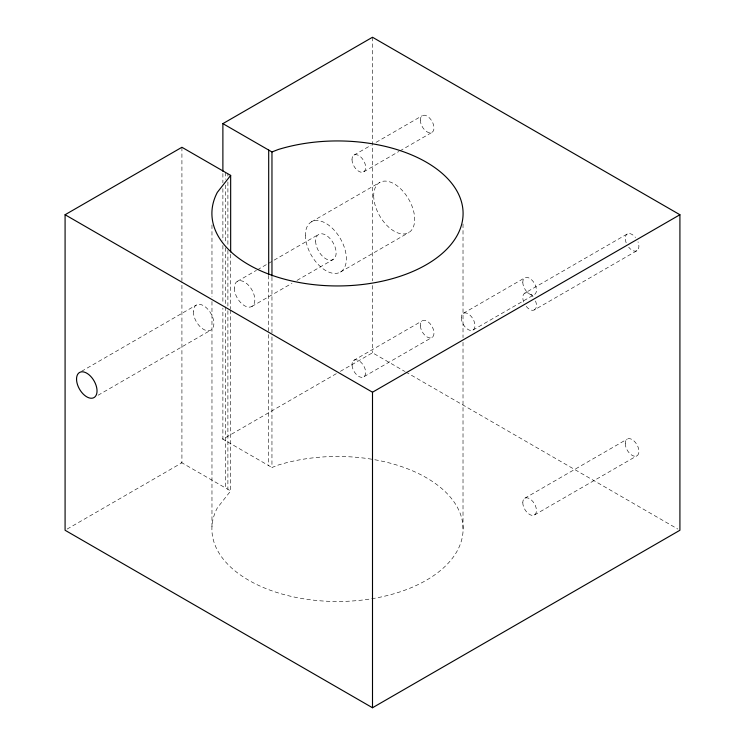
<?xml version="1.0" encoding="UTF-8"?>
<svg xmlns="http://www.w3.org/2000/svg" width="745" height="745" viewBox="0 0 745 745"><rect width="100%" height="100%" fill="white"/><g stroke="black" fill="none" stroke-linecap="round" stroke-linejoin="round"><path stroke-width="0.56" stroke-dasharray="3.73 2.79" d="M371.792 459.218A125.598 72.507 0 0 0 278.36 465.01L271.953 467.488L271.962 334.086M271.962 332.922L271.962 277.242M230.661 309.967L230.661 490.936L217.335 507.885A125.598 72.507 0 0 0 300.961 598.356A125.598 72.507 0 0 0 457.663 550.071A125.598 72.507 0 0 0 374.027 459.6M354.005 155.09L371.085 145.238M376.104 142.332L422.322 115.652M363.672 171.825L398.826 151.524M399.832 150.946L431.979 132.387M311.391 221.88L379.708 182.441M81.55 371.317L196.373 305.022M237.338 281.368L256.41 270.361M257.407 269.783L267.446 263.991M268.451 263.404L318.637 234.433M98.061 395.25L210.863 330.119M251.829 306.474L291.975 283.296M296.994 280.399L333.127 259.53M340.372 272.083L408.688 232.645M353.558 360.496L421.875 321.058M67.097 529.099L181.92 462.813L181.92 281.843M336.349 373.655L222.885 439.159L222.885 308.076M340.372 371.336L372.5 352.785L404.749 371.401M463.306 313.319L524.797 277.82M364.109 376.616L432.426 337.178M523.707 302.032A9.657 5.578 60 0 1 524.797 293.139L627.262 233.977A9.657 5.578 60 0 1 635.513 237.487M472.973 330.054L534.454 294.554M526.203 306.363A9.657 5.578 60 0 0 534.454 309.873L636.928 250.711A9.657 5.578 60 0 0 638.009 241.818M524.797 498.237L627.262 439.075M534.454 514.972L636.928 455.81M181.054 462.31L230.661 490.936M405.764 371.988L677.894 529.099M222.168 438.749L271.953 467.488M463.017 223.984L463.017 337.662M463.017 342.309L463.017 531.39M372.5 37.25L372.5 280.856M372.5 285.503L372.5 352.785M268.694 275.361L268.694 333.36M268.694 334.524L268.694 465.606M230.661 254.287L230.661 308.803M227.895 173.818L227.895 176.137M227.895 181.938L227.895 245.738M227.895 250.385L227.895 306.065M227.895 310.702L227.895 489.353M225.316 172.328L225.316 179.294M225.316 185.095L225.316 243.094M225.316 247.731L225.316 305.739M225.316 306.893L225.316 487.863M222.885 173.511L222.885 182.795M222.885 188.587L222.885 240.793M222.885 245.431L222.885 303.438M211.971 224.953L211.971 296.873M211.971 301.511L211.971 526.557M181.92 147.277L181.92 280.679M636.928 250.711A9.657 5.578 60 0 1 628.678 247.2M626.182 242.87A9.657 5.578 60 0 1 627.262 233.977M535.543 300.98A9.657 5.578 60 0 1 534.454 309.873M524.797 293.139A9.657 5.578 60 0 1 533.038 296.65M522.794 282.243A9.657 5.578 60 0 0 533.038 294.992A9.657 5.578 60 0 0 533.038 281.331A9.657 5.578 60 0 0 522.794 282.243M420.32 120.075A9.657 5.578 60 0 0 430.563 132.824A9.657 5.578 60 0 0 430.563 119.163A9.657 5.578 60 0 0 420.32 120.075M625.26 443.499A9.657 5.578 60 0 0 635.513 456.247A9.657 5.578 60 0 0 635.513 442.577A9.657 5.578 60 0 0 625.26 443.499M420.348 325.956A9.657 5.578 60 0 0 431.122 337.83A9.657 5.578 60 0 0 429.977 323.572A9.657 5.578 60 0 0 420.348 325.956M373.701 195.712A28.981 16.735 60 0 0 404.442 233.949A28.981 16.735 60 0 0 404.442 192.964A28.981 16.735 60 0 0 373.701 195.712M193.374 311.652A14.49 8.363 60 0 0 208.74 330.78A14.49 8.363 60 0 0 208.74 310.283A14.49 8.363 60 0 0 193.374 311.652M315.638 241.063A14.49 8.363 60 0 0 331.004 260.191A14.49 8.363 60 0 0 331.004 239.694A14.49 8.363 60 0 0 315.638 241.063M234.33 288.008A14.49 8.363 60 0 0 249.705 307.126A14.49 8.363 60 0 0 249.705 286.629A14.49 8.363 60 0 0 234.33 288.008M461.304 317.743A9.657 5.578 60 0 0 471.557 330.491A9.657 5.578 60 0 0 471.557 316.83A9.657 5.578 60 0 0 461.304 317.743M352.003 159.514A9.657 5.578 60 0 0 362.256 172.263A9.657 5.578 60 0 0 362.256 158.601A9.657 5.578 60 0 0 352.003 159.514M522.794 502.661A9.657 5.578 60 0 0 533.038 515.4A9.657 5.578 60 0 0 533.038 501.739A9.657 5.578 60 0 0 522.794 502.661M352.04 365.395A9.657 5.578 60 0 0 362.806 377.268A9.657 5.578 60 0 0 361.66 363.011A9.657 5.578 60 0 0 352.04 365.395M305.385 235.15A28.981 16.735 60 0 0 336.125 273.396A28.981 16.735 60 0 0 336.125 232.403A28.981 16.735 60 0 0 305.385 235.15"/><path stroke-width="1.12" d="M271.962 276.078L271.962 151.952L222.885 123.633L222.885 171.192M222.885 123.633L372.5 37.25L679.915 214.737L679.915 530.263L372.5 707.75L65.085 530.263L65.085 214.737L181.92 147.277L230.661 175.401L217.335 192.35A125.598 72.507 0 0 0 333.313 285.912A125.598 72.507 0 0 0 459.823 197.025A125.598 72.507 0 0 0 278.36 149.475L271.962 151.952M65.085 214.737L372.5 392.215L679.915 214.737M372.5 392.215L372.5 707.75M268.694 150.08L268.694 274.197M230.661 175.401L230.661 251.968M76.539 379.112A14.49 8.363 60 0 0 91.905 398.23A14.49 8.363 60 0 0 91.905 377.734A14.49 8.363 60 0 0 76.539 379.112"/></g></svg>
